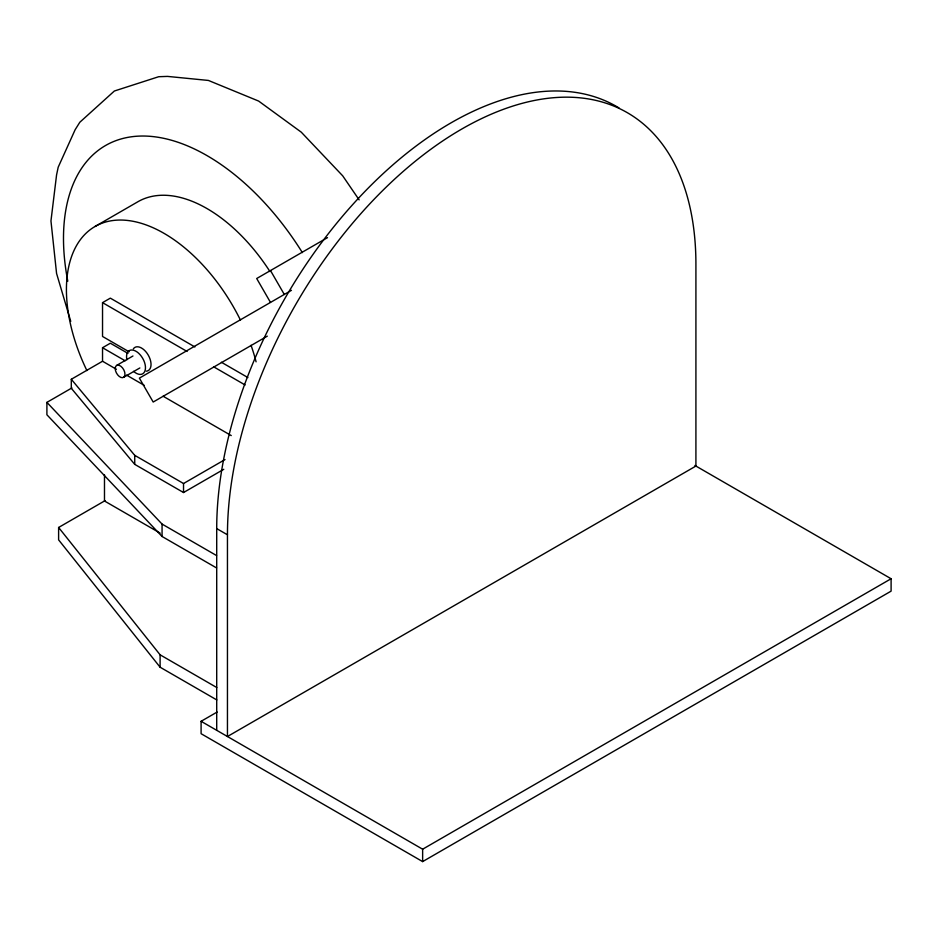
<?xml version="1.0" encoding="UTF-8"?>
<svg xmlns="http://www.w3.org/2000/svg" width="938" height="938" viewBox="0 0 938 938"><rect width="100%" height="100%" fill="white"/><g stroke="black" fill="none" stroke-linecap="round" stroke-linejoin="round"><path stroke-width="1.41" d="M95.008 226.504L137.945 201.717A138.015 79.683 60 0 1 269.968 271.563M129.092 351.797L102.535 336.461L102.535 302.646L110.332 298.143L194.893 346.954M223.772 469.305L183.531 492.532L134.732 464.357L71.3 388.297L71.3 379.28L102.535 361.247L102.535 347.728L110.332 343.214L127.967 353.392M327.514 237.631L256.695 278.516L270.496 302.423M216.561 567.947L162.063 536.489L46.9 414.772L46.9 402.379L71.933 387.922M116.64 365.41L132.962 355.994M123.546 377.369L139.856 367.954M291.437 290.334L139.375 378.131L153.187 402.039L267.307 336.144M216.784 699.924L160.105 667.211L58.613 539.866L58.613 527.473L105.162 500.599M71.3 379.28L134.732 455.34L183.531 483.516L225.026 459.561M694.882 465.459L891.1 578.746L891.1 591.139L422.639 861.6L201.095 733.704L201.095 721.299L217.17 712.024M201.095 721.299L422.639 849.207L891.1 578.746M221.391 362.256L247.902 377.557M102.535 302.646L187.084 351.469M213.583 366.77L245.135 384.979M102.535 347.728L125.2 360.813M102.535 361.247L116.406 369.267M126.513 375.094L144.171 385.295M163.106 396.223L231.252 435.572M619.01 107.94A331.255 191.246 -60 0 0 362.912 193.556A331.255 191.246 -60 0 0 216.713 528.598L227.453 534.789L227.453 736.518L695.914 466.057L695.914 264.328A331.255 191.246 -60 0 0 461.684 129.092A331.255 191.246 -60 0 0 227.453 534.789M46.9 402.379L162.063 524.084L216.561 555.554M160.128 533.112L104.481 500.986L104.481 474.769M58.613 527.473L160.105 654.818L216.784 687.531M359.137 199.864L342.71 175.84L301.274 132.176L258.607 101.058L208.424 80.445L167.503 76.4L158.698 76.717L114.377 91.009L79.824 122.245L75.146 129.714L58.203 167.187L56.573 174.914L50.957 220.946L56.573 273.462L70.749 321.347M270.496 270.554L284.296 294.45M422.639 849.207L422.639 861.6M216.713 528.598L216.713 730.315M183.531 483.516L183.531 492.532M162.063 524.084L162.063 536.489M160.105 654.818L160.105 667.211M134.732 455.34L134.732 464.357M133.372 348.795A13.39 7.727 60 0 1 148.263 355.127A13.39 7.727 60 0 1 146.305 371.19M126.865 359.758A13.39 7.727 60 0 1 135.178 350.835A13.39 7.727 60 0 1 145.437 368.599A13.39 7.727 60 0 1 133.559 371.354M67.794 281.177A202.889 117.144 60 0 1 132.645 136.631A202.889 117.144 60 0 1 302.364 252.603M86.906 370.592A138.015 79.683 60 0 1 103.79 222.587A138.015 79.683 60 0 1 240.491 320.186M251.056 345.313A138.015 79.683 60 0 1 256.086 361.834M115.222 368.575A6.906 3.987 60 0 0 122.538 377.674A6.906 3.987 60 0 0 122.538 367.919A6.906 3.987 60 0 0 115.222 368.575"/></g></svg>
